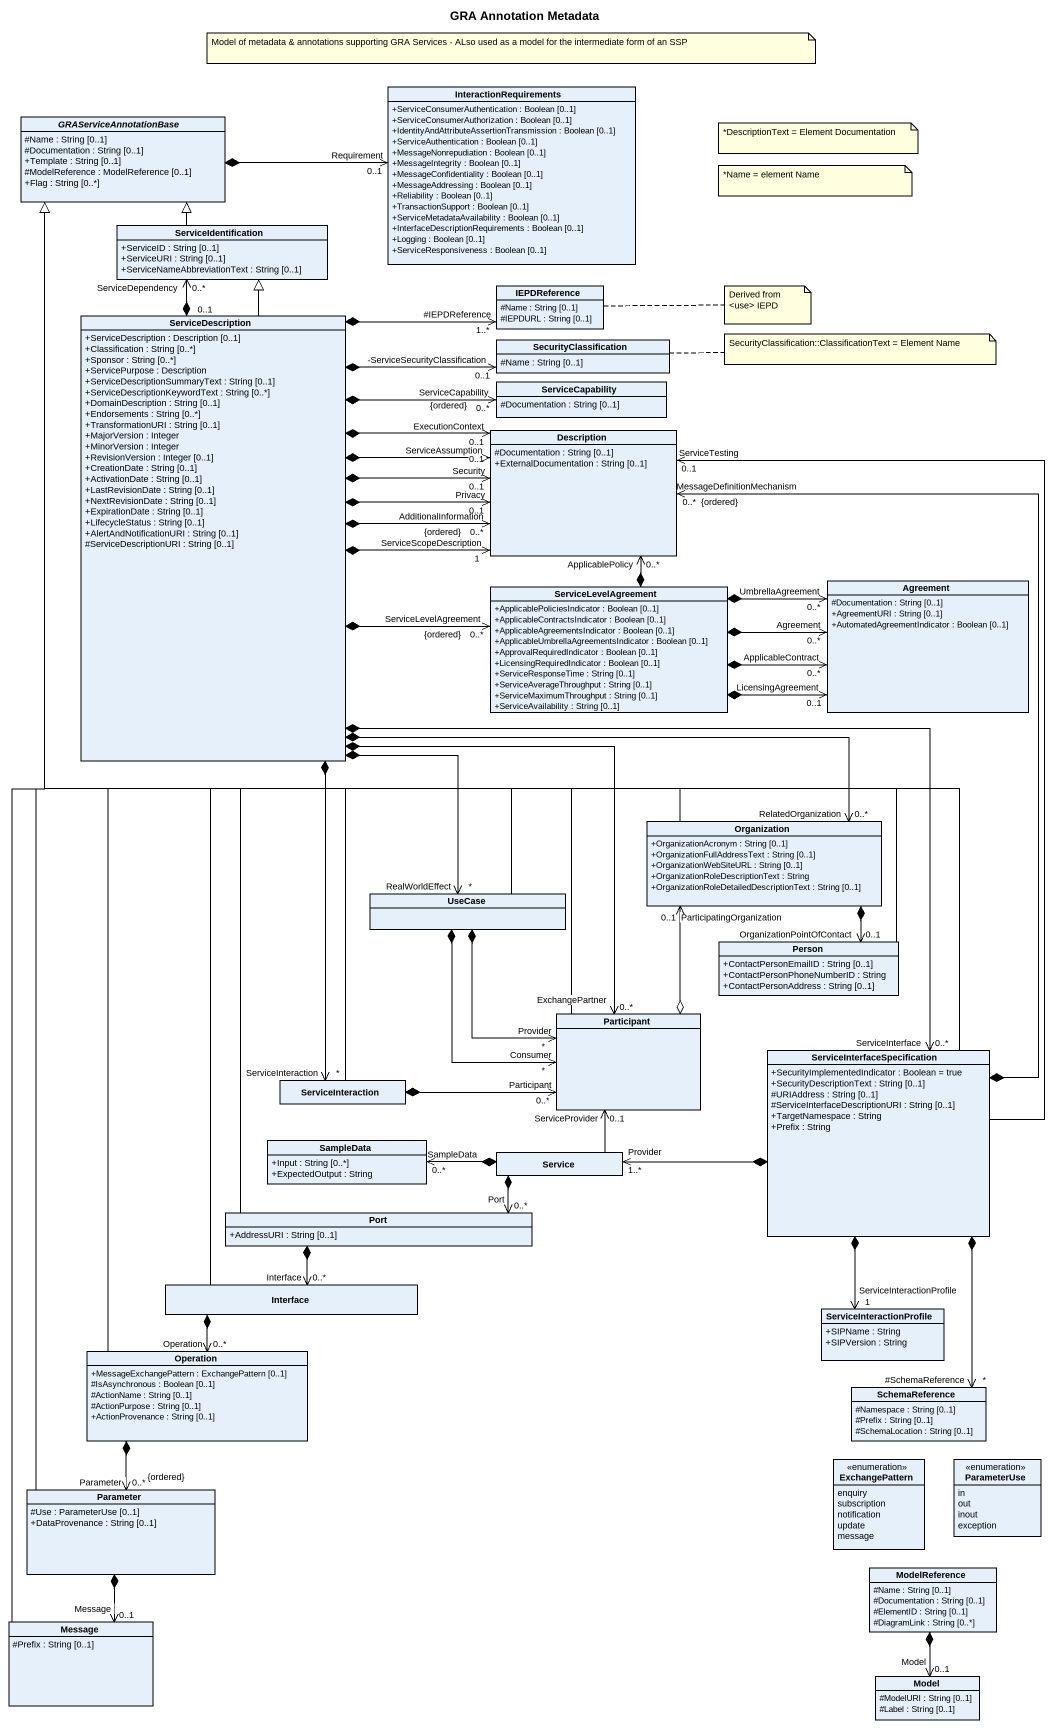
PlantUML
@startuml
title GRA Annotation Metadata
hide circle
hide empty members
skinparam classAttributeIconSize 0
class InteractionRequirements {
  +ServiceConsumerAuthentication : Boolean [0..1]
  +ServiceConsumerAuthorization : Boolean [0..1]
  +IdentityAndAttributeAssertionTransmission : Boolean [0..1]
  +ServiceAuthentication : Boolean [0..1]
  +MessageNonrepudiation : Boolean [0..1]
  +MessageIntegrity : Boolean [0..1]
  +MessageConfidentiality : Boolean [0..1]
  +MessageAddressing : Boolean [0..1]
  +Reliability : Boolean [0..1]
  +TransactionSupport : Boolean [0..1]
  +ServiceMetadataAvailability : Boolean [0..1]
  +InterfaceDescriptionRequirements : Boolean [0..1]
  +Logging : Boolean [0..1]
  +ServiceResponsiveness : Boolean [0..1]
}
abstract class GRAServiceAnnotationBase {
  #Name : String [0..1]
  #Documentation : String [0..1]
  +Template : String [0..1]
  #ModelReference : ModelReference [0..1]
  +Flag : String [0..*]
}
class ServiceIdentification {
  +ServiceID : String [0..1]
  +ServiceURI : String [0..1]
  +ServiceNameAbbreviationText : String [0..1]
}
class IEPDReference {
  #Name : String [0..1]
  #IEPDURL : String [0..1]
}
class ServiceDescription {
  +ServiceDescription : Description [0..1]
  +Classification : String [0..*]
  +Sponsor : String [0..*]
  +ServicePurpose : Description
  +ServiceDescriptionSummaryText : String [0..1]
  +ServiceDescriptionKeywordText : String [0..*]
  +DomainDescription : String [0..1]
  +Endorsements : String [0..*]
  +TransformationURI : String [0..1]
  +MajorVersion : Integer
  +MinorVersion : Integer
  +RevisionVersion : Integer [0..1]
  +CreationDate : String [0..1]
  +ActivationDate : String [0..1]
  +LastRevisionDate : String [0..1]
  +NextRevisionDate : String [0..1]
  +ExpirationDate : String [0..1]
  +LifecycleStatus : String [0..1]
  +AlertAndNotificationURI : String [0..1]
  #ServiceDescriptionURI : String [0..1]
}
class SecurityClassification {
  #Name : String [0..1]
}
class ServiceCapability {
  #Documentation : String [0..1]
}
class Description {
  #Documentation : String [0..1]
  +ExternalDocumentation : String [0..1]
}
class ServiceLevelAgreement {
  +ApplicablePoliciesIndicator : Boolean [0..1]
  +ApplicableContractsIndicator : Boolean [0..1]
  +ApplicableAgreementsIndicator : Boolean [0..1]
  +ApplicableUmbrellaAgreementsIndicator : Boolean [0..1]
  +ApprovalRequiredIndicator : Boolean [0..1]
  +LicensingRequiredIndicator : Boolean [0..1]
  +ServiceResponseTime : String [0..1]
  +ServiceAverageThroughput : String [0..1]
  +ServiceMaximumThroughput : String [0..1]
  +ServiceAvailability : String [0..1]
}
class Agreement {
  #Documentation : String [0..1]
  +AgreementURI : String [0..1]
  +AutomatedAgreementIndicator : Boolean [0..1]
}
class Organization {
  +OrganizationAcronym : String [0..1]
  +OrganizationFullAddressText : String [0..1]
  +OrganizationWebSiteURL : String [0..1]
  +OrganizationRoleDescriptionText : String
  +OrganizationRoleDetailedDescriptionText : String [0..1]
}
class "UseCase" as UseCase_
class "Person" as Person_ {
  +ContactPersonEmailID : String [0..1]
  +ContactPersonPhoneNumberID : String
  +ContactPersonAddress : String [0..1]
}
class "Participant" as Participant_
class "ServiceInterfaceSpecification" as ServiceInterfaceSpecificatio {
  +SecurityImplementedIndicator : Boolean = true
  +SecurityDescriptionText : String [0..1]
  #URIAddress : String [0..1]
  #ServiceInterfaceDescriptionURI : String [0..1]
  +TargetNamespace : String
  +Prefix : String
}
class ServiceInteraction
class SampleData {
  +Input : String [0..*]
  +ExpectedOutput : String
}
class Service
class "Port" as Port_ {
  +AddressURI : String [0..1]
}
class "Interface" as Interface_
class ServiceInteractionProfile {
  +SIPName : String
  +SIPVersion : String
}
class Operation {
  +MessageExchangePattern : ExchangePattern [0..1]
  #IsAsynchronous : Boolean [0..1]
  #ActionName : String [0..1]
  #ActionPurpose : String [0..1]
  +ActionProvenance : String [0..1]
}
class SchemaReference {
  #Namespace : String [0..1]
  #Prefix : String [0..1]
  #SchemaLocation : String [0..1]
}
enum ExchangePattern {
  enquiry
  subscription
  notification
  update
  message
}
enum ParameterUse {
  in
  out
  inout
  exception
}
class Parameter {
  #Use : ParameterUse [0..1]
  +DataProvenance : String [0..1]
}
class ModelReference {
  #Name : String [0..1]
  #Documentation : String [0..1]
  #ElementID : String [0..1]
  #DiagramLink : String [0..*]
}
class Message {
  #Prefix : String [0..1]
}
class Model {
  #ModelURI : String [0..1]
  #Label : String [0..1]
}
InteractionRequirements "Requirement\n0..1" <-left-* GRAServiceAnnotationBase
ServiceIdentification -up-|> GRAServiceAnnotationBase
ServiceDescription "0..1" *-up-> "ServiceDependency\n0..*" ServiceIdentification
ServiceDescription -up-|> ServiceIdentification
ServiceDescription *-up-> "#IEPDReference\n1..*" IEPDReference
ServiceDescription *-right-> "ServiceCapability\n0..*\n{ordered}" ServiceCapability
ServiceDescription *-right-> "ServiceLevelAgreement\n0..*\n{ordered}" ServiceLevelAgreement
ServiceDescription *-right-> "RelatedOrganization\n0..*" Organization
ServiceDescription *--> "RealWorldEffect\n*" UseCase_
ServiceDescription *--> "ExchangePartner\n0..*" Participant_
ServiceDescription *--> "ServiceInterface\n0..*" ServiceInterfaceSpecificatio
ServiceDescription *--> "ServiceInteraction\n*" ServiceInteraction
SecurityClassification "-ServiceSecurityClassification\n0..1" <-left-* ServiceDescription
Description "ExecutionContext\n0..1" <-left-* ServiceDescription
Description "Security\n0..1" <-left-* ServiceDescription
Description "Privacy\n0..1" <-left-* ServiceDescription
Description "ServiceAssumption\n0..1" <-left-* ServiceDescription
Description "AdditionalInformation\n0..*\n{ordered}" <-left-* ServiceDescription
Description "ServiceScopeDescription\n1" <-left-* ServiceDescription
Description "ApplicablePolicy\n0..*" <--* ServiceLevelAgreement
Description "ServiceTesting\n0..1" <-- ServiceInterfaceSpecificatio
Description "MessageDefinitionMechanism\n0..*\n{ordered}" <--* ServiceInterfaceSpecificatio
ServiceLevelAgreement *-right-> "Agreement\n0..*" Agreement
ServiceLevelAgreement *-right-> "LicensingAgreement\n0..1" Agreement
ServiceLevelAgreement *-right-> "UmbrellaAgreement\n0..*" Agreement
ServiceLevelAgreement *-right-> "ApplicableContract\n0..*" Agreement
Organization -up-|> GRAServiceAnnotationBase
Organization *--> "OrganizationPointOfContact\n0..1" Person_
UseCase_ -up-|> GRAServiceAnnotationBase
UseCase_ *--> "Consumer\n*" Participant_
Person_ -up-|> GRAServiceAnnotationBase
Participant_ -up-|> GRAServiceAnnotationBase
Participant_ o-up-> "ParticipatingOrganization\n0..1" Organization
Participant_ "Provider\n*" <-up-* UseCase_
Participant_ "ServiceProvider\n0..1" <-- Service
ServiceInterfaceSpecificatio -up-|> GRAServiceAnnotationBase
ServiceInterfaceSpecificatio *--> "ServiceInteractionProfile\n1" ServiceInteractionProfile
ServiceInterfaceSpecificatio *--> "#SchemaReference\n*" SchemaReference
ServiceInteraction -up-|> GRAServiceAnnotationBase
ServiceInteraction *-right-> "Participant\n0..*" Participant_
Service "Provider\n1..*" <-right-* ServiceInterfaceSpecificatio
Service *-left-> "0..*\nSampleData" SampleData
Port_ -up-|> GRAServiceAnnotationBase
Port_ "Port\n0..*" <-right-* Service
Interface_ -up-|> GRAServiceAnnotationBase
Interface_ "Interface\n0..*" <-up-* Port_
Operation -up-|> GRAServiceAnnotationBase
Operation "Operation\n0..*" <-up-* Interface_
Parameter -up-|> GRAServiceAnnotationBase
Parameter "Parameter\n0..*\n{ordered}" <-up-* Operation
Parameter *--> "Message\n0..1" Message
ModelReference *--> "Model\n0..1" Model
Message -up-|> GRAServiceAnnotationBase
note as N1
  Model of metadata & annotations supporting GRA Services - ALso used as a model for the intermediate form of an SSP
end note
note as N2
  *DescriptionText = Element Documentation
end note
note as N3
  *Name = element Name
end note
note right of IEPDReference : Derived from <use> IEPD
note right of SecurityClassification : SecurityClassification::ClassificationText = Element Name
@enduml
